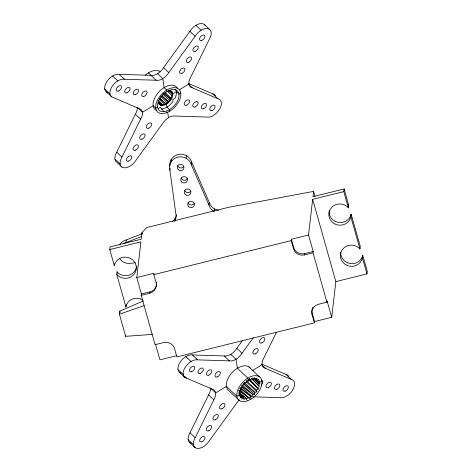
<?xml version="1.0" encoding="UTF-8"?>
<svg xmlns="http://www.w3.org/2000/svg" width="472" height="472" viewBox="0 0 472 472"><rect width="100%" height="100%" fill="white"/><g stroke="black" fill="none" stroke-linecap="round" stroke-linejoin="round"><path stroke-width="0.71" d="M241.652 386.025L252.732 394.456L254.632 394.397L254.774 392.403L244.425 382.485M136.561 266.568A11.127 10.614 6.6 0 1 129.127 275.182A11.127 10.614 6.6 0 1 117.687 272.533L117.085 271.778L116.779 274.427L117.38 275.176A11.127 10.614 6.6 0 0 134.349 273.902A11.127 10.614 6.6 0 0 129.912 258.149A11.127 10.614 6.6 0 0 114.484 264.892L114.354 265.825L109.775 249.552L110.082 246.909L141.211 239.204L141.978 232.59L146.733 227.563L228.318 207.367L313.591 191.396L314.989 196.358M114.354 265.825L114.584 263.842M123.304 243.629A11.127 10.614 6.6 0 1 125.983 242.59L126.29 239.947L142.526 233.605M152.208 334.418L125.617 336.318L119.428 314.252L119.788 311.131L143.394 300.906M116.779 274.427L125.941 306.971L126.171 304.989M125.617 336.318L125.758 335.067M312.081 309.473A8.903 8.496 6.6 0 0 312.222 313.331L314.541 321.562L314.387 322.883L176.906 356.915L174.587 348.684A8.903 8.496 6.6 0 0 163.684 342.583L155.093 344.707L141.24 295.325L141.393 294.003L136.774 277.542L140.904 241.847L109.775 249.552M141.24 295.325L149.83 293.2L149.984 291.879A8.903 8.496 6.6 0 0 156.545 284.28M149.83 293.2A8.903 8.496 6.6 0 0 156.102 282.846L153.783 274.615L153.937 273.294L136.774 277.542M174.982 218.672L174.675 221.315A11.127 10.614 6.6 0 0 175.773 213.261L169.885 170.109L170.115 168.126M170.982 162.061L171.283 159.412M186.163 158.303L186.47 155.654M213.533 211.173A11.127 10.614 6.6 0 1 208.954 205.049L191.355 164.793L191.661 162.15A11.127 10.614 6.6 0 0 178.735 154.373A11.127 10.614 6.6 0 0 169.902 166.103M208.954 205.049L209.261 202.405L191.661 162.15M214.146 211.544L214.453 208.901M308.541 235.021L313.178 251.476L313.024 252.797L304.434 254.927A8.903 8.496 6.6 0 1 293.531 248.821L291.212 240.596L291.366 239.274L308.541 235.021L312.671 199.326L343.805 191.62L344.112 188.977L312.977 196.682L313.591 191.396M293.531 248.821L293.684 247.499L291.366 239.274M304.434 254.927L304.587 253.606A8.903 8.496 6.6 0 1 293.684 247.499M314.387 322.883L312.069 314.653L312.222 313.331M312.069 314.653A8.903 8.496 6.6 0 1 318.34 304.298L326.925 302.174L327.078 300.853L331.716 317.308L314.541 321.562M331.716 317.308L335.846 281.613L312.671 199.326M329.226 210.388A11.127 10.614 6.6 0 0 338.377 222.395A11.127 10.614 6.6 0 0 351.138 214.17L350.832 216.813A11.127 10.614 6.6 0 1 335.857 224.424A11.127 10.614 6.6 0 1 330.459 208.931A11.127 10.614 6.6 0 1 347.303 206.707L348.395 207.91L348.696 205.267L344.112 188.977M340.737 252.225A11.127 10.614 6.6 0 0 350.324 263.594A11.127 10.614 6.6 0 0 362.726 255.317L362.419 257.96A11.127 10.614 6.6 0 1 347.445 265.565A11.127 10.614 6.6 0 1 342.041 250.077A11.127 10.614 6.6 0 1 358.891 247.847L359.977 249.051L360.283 246.408L351.138 214.17M335.846 281.613L366.98 273.907L367.281 271.264L362.726 255.317M125.941 306.971L126.071 306.033A11.127 10.614 6.6 0 1 142.355 299.726M255.287 378.75L257.706 381.441L258.68 379.24L256.55 380.172L257.004 378.06L254.909 379.476L253.871 378.503M240.024 388.432L250.467 396.114L252.042 396.627L252.732 394.456L242.083 384.845M121.882 167.011L116.643 162.091A11.127 6.567 -46.8 0 1 116.749 152.155L135.352 114.242A11.127 6.567 -46.8 0 0 137.199 107.339L142.432 112.259L153.152 105.746L155.772 108.206L157.571 107.115M121.982 157.076L140.591 119.162A11.127 6.567 -46.8 0 0 139.045 108.536L113.339 97.551A11.127 6.567 -46.8 0 1 111.799 86.925A11.127 6.567 -46.8 0 1 124.425 79.249L156.179 80.246A11.127 6.567 -46.8 0 0 168.811 72.57L195.148 36.267A11.127 6.567 -46.8 0 1 207.78 28.591A11.127 6.567 -46.8 0 1 209.32 39.223L190.718 77.137A11.127 6.567 -46.8 0 0 192.257 87.762L217.964 98.748A11.127 6.567 -46.8 0 1 219.51 109.374A11.127 6.567 -46.8 0 1 206.878 117.05L175.124 116.053A11.127 6.567 -46.8 0 0 162.498 123.729L136.154 160.032A11.127 6.567 -46.8 0 1 123.528 167.707A11.127 6.567 -46.8 0 1 121.982 157.076L116.749 152.155M190.942 443.243A11.127 6.567 -46.8 0 1 189.998 432.777L208.6 394.863A11.127 6.567 -46.8 0 0 210.447 387.96M239.463 399.973A11.127 6.567 -46.8 0 0 235.746 404.351L209.403 440.653A11.127 6.567 -46.8 0 1 196.777 448.329A11.127 6.567 -46.8 0 1 195.231 437.697L213.84 399.784A11.127 6.567 -46.8 0 0 212.294 389.158L186.587 378.172L184.493 376.208M276.474 332.264L263.966 357.758A11.127 6.567 -46.8 0 0 265.506 368.384L291.212 379.37A11.127 6.567 -46.8 0 1 292.758 389.996A11.127 6.567 -46.8 0 1 280.126 397.672L253.423 396.834M239.333 394.852L242.201 397.058L240.071 397.99L241.044 395.79L239.027 396.173L240.46 394.031L238.684 393.843L240.484 391.907L239.074 391.152L241.109 389.553L240.165 388.291L242.301 387.14L241.888 385.453L243.971 384.822L244.118 382.833L246.012 382.768L246.703 380.603L248.284 381.111L249.476 378.922L250.632 379.966L252.237 377.895L252.886 379.405L254.803 377.606L254.909 379.476M239.617 390.368L249.275 398.309L250.467 396.114L240.572 387.689M253.859 378.544L258.29 383.193L259.724 381.057L257.706 381.441L255.311 378.656M107.51 92.471A11.127 6.567 -46.8 0 1 106.808 81.603A11.127 6.567 -46.8 0 1 119.192 74.328L150.946 75.319A11.127 6.567 -46.8 0 0 163.572 67.649L189.915 31.347A11.127 6.567 -46.8 0 1 205.344 25.636M180.758 373.092A11.127 6.567 -46.8 0 1 180.056 362.231A11.127 6.567 -46.8 0 1 192.44 354.95L224.194 355.947A11.127 6.567 -46.8 0 0 236.82 348.271L242.437 340.536M186.587 378.172A11.127 6.567 -46.8 0 1 185.048 367.546A11.127 6.567 -46.8 0 1 197.674 359.87L229.427 360.868A11.127 6.567 -46.8 0 0 242.059 353.192L253.287 337.716M245.475 398.356L246.514 399.33L248.119 397.265L239.192 390.792M158.026 108.702L160.12 107.286L164.055 111.663M240.207 394.332L243.841 397.748L241.747 399.164L242.201 397.058L239.357 394.911M179.348 89.828L188.871 84.04M180.776 93.013L178.971 94.105L176.357 91.645L175.649 89.538M252.001 370.809L262.119 364.661M239.339 393.076L240.46 394.031L236.873 396.214L226.401 386.367L215.68 392.881L210.972 388.456M254.496 378.845L258.29 383.193L261.877 381.016M246.585 380.821L256.449 390.09L258.579 388.934L249.204 378.644M125.983 242.59L141.547 236.513M119.428 314.252L144.125 305.614M256.449 390.09L256.862 391.772L254.774 392.403L243.517 383.4M161.436 109.203C166.227 108.383 170.374 105.215 173.141 101.309L172.728 99.621L174.858 98.471L175.572 97.02L176.327 94.199L176.357 91.645L172.799 93.81L172.144 93.19M153.783 274.615L291.212 240.596M141.393 294.003L149.984 291.879M304.587 253.606L313.178 251.476M177.059 355.593L159.949 359.829L155.441 344.07M135.417 262.751L131.776 263.164A11.127 10.614 6.6 0 1 119.646 258.697M258.29 383.193L260.06 383.388L258.267 385.323L251.44 378.627M188.375 83.42L212.73 93.828A11.127 6.567 -46.8 0 1 215.533 95.792M261.624 364.042L285.979 374.449A11.127 6.567 -46.8 0 1 288.781 376.414M238.838 392.71L245.859 397.819L246.514 399.33M168.817 90.235L171.761 92.4M239.316 394.474L241.044 395.79L239.339 394.415M239.298 393.129L240.46 394.031M239.109 392.551L245.859 397.819L243.947 399.625L243.841 397.748M163.341 93.485L170.77 99.344M238.797 390.556L240.484 391.907L238.891 390.462M161.778 96.276L168.563 101.911M168.238 90.819L172.693 94.542M239.994 388.621L241.109 389.553L240.077 388.562M159.619 98.453L166.061 104.129M248.956 379.742L257.641 387.671L259.671 386.072L258.267 385.323L251.877 378.196M162.875 94.135L169.867 100.589M162.285 104.778L158.102 100.86L162.303 104.79M204.187 24.367L209.426 29.288M195.91 25.305L201.143 30.226M189.915 31.347L195.148 36.267M212.73 93.828L217.964 98.748M188.593 84.317L192.257 87.762M163.572 67.649L168.811 72.57M157.577 73.685L162.816 78.606L164.126 87.627L166.746 90.087L166.964 91.603M171.141 91.09L172.18 92.07M148.415 72.865L151.559 75.815M150.946 75.319L156.179 80.246M167.454 91.515L172.127 95.904M164.805 92.182L171.035 98.034M164.698 93.373L170.41 98.742M161.949 95.509L168.699 101.852M165.873 103.545L166.528 104.165L166.958 107.156L169.578 109.616L169.802 111.132M159.884 98.229L165.595 103.592M119.192 74.328L124.425 79.249M112.554 75.962L117.793 80.883M135.352 114.242L140.591 119.162M104.719 88.907L109.952 93.828M106.46 91.94L111.693 96.86M114.902 159.058L120.142 163.985M285.979 374.449L291.212 379.37M262.367 365.434L265.506 368.384M236.82 348.271L242.059 353.192M248.962 366.933L259.435 376.774M230.826 354.307L236.065 359.227L237.375 368.248L247.847 378.09L248.284 381.111M251.883 378.756L253.44 380.22M224.194 355.947L229.427 360.868M248.714 379.665L258.579 388.934M245.959 381.529L256.862 391.772M243.729 384.149L254.632 394.397M241.664 386.869L252.042 396.627M240.449 390.014L249.275 398.309M239.764 392.987L241.322 394.45M192.44 354.95L197.674 359.87M239.31 400.457L228.837 390.615A15.576 9.192 -46.8 0 1 232.354 372.319A15.576 9.192 -46.8 0 1 250.248 368.195M185.803 356.584L191.042 361.505M208.6 394.863L213.84 399.784M177.968 369.529L183.201 374.449M179.708 372.561L184.941 377.482M189.998 432.777L195.231 437.697M188.151 439.686L193.39 444.606M189.892 442.712L195.131 447.633M160.645 96.382L167.46 103.02M159.182 99.238L164.268 104.454M158.557 102.625L161.023 105.268M249.641 378.904L250.632 379.966M347.976 204.464L348.696 205.267M251.93 378.343L252.886 379.405L251.983 378.308M255.14 378.532L256.55 380.172M362.419 257.96L366.98 273.907M350.832 216.813L359.977 249.051M343.805 191.62L348.395 207.91M313.024 252.797L326.925 302.174M141.978 232.59L142.379 234.012M117.085 271.778L117.481 273.194M119.788 311.131L120.177 312.511M250.467 396.114L250.903 399.135M167.684 112.141L168.492 117.693M156.663 110.584A15.576 9.192 -46.8 0 1 158.751 92.07A15.576 9.192 -46.8 0 1 177.336 88.087M145.234 75.19A15.576 9.192 -46.8 0 1 160.008 71.543M168.469 90.771A8.903 5.251 -46.8 0 1 172.498 96.754A8.903 5.251 -46.8 0 1 164.032 105.285A8.903 5.251 -46.8 0 1 158.527 100.79M170.752 90.766A8.903 5.251 -46.8 0 1 168.539 101.427A8.903 5.251 -46.8 0 1 158.327 103.285M261.217 380.438A3.339 1.971 -46.8 0 1 262.857 381.883A3.339 1.971 -46.8 0 1 261.169 384.957M187.626 178.003A3.339 3.186 6.6 0 1 181.177 177.95M169.885 170.109A11.127 10.614 6.6 0 1 177.72 157.164A11.127 10.614 6.6 0 1 191.355 164.793M190.771 191.113A3.339 3.186 6.6 0 1 184.658 190.293M218.565 210.264A11.127 10.614 6.6 0 1 209.261 202.405M176.369 214.76A11.127 10.614 6.6 0 1 172.127 221.763M194.246 203.456A3.339 3.186 6.6 0 1 188.133 202.635M183.815 166.427A3.339 3.186 6.6 0 1 177.702 165.607M119.552 244.838A11.127 10.614 6.6 0 1 126.29 239.947M156.385 282.061A8.903 8.496 6.6 0 1 156.539 283.171M312.21 308.93A8.903 8.496 6.6 0 1 312.824 307.378M195.207 51.324A3.339 1.971 -46.8 0 0 198.087 46.569A3.339 1.971 -46.8 0 0 193.461 48.286A3.339 1.971 -46.8 0 0 195.207 51.324M166.763 110.991A13.334 7.865 -46.8 0 0 178.268 91.999A13.334 7.865 -46.8 0 0 159.778 98.837A13.334 7.865 -46.8 0 0 166.763 110.991M166.51 112.743A15.576 9.192 -46.8 0 0 179.95 90.547A15.576 9.192 -46.8 0 0 158.35 98.542A15.576 9.192 -46.8 0 0 166.51 112.743M188.558 62.31A3.339 1.971 -46.8 0 0 191.437 57.554A3.339 1.971 -46.8 0 0 186.806 59.265A3.339 1.971 -46.8 0 0 188.558 62.31M181.903 73.29A3.339 1.971 -46.8 0 0 184.782 68.534A3.339 1.971 -46.8 0 0 180.156 70.251A3.339 1.971 -46.8 0 0 181.903 73.29M201.857 40.344A3.339 1.971 -46.8 0 0 204.742 35.589A3.339 1.971 -46.8 0 0 200.11 37.3A3.339 1.971 -46.8 0 0 201.857 40.344M135.346 150.173A3.339 1.971 -46.8 0 0 138.225 145.417A3.339 1.971 -46.8 0 0 133.594 147.128A3.339 1.971 -46.8 0 0 135.346 150.173M141.995 139.187A3.339 1.971 -46.8 0 0 144.875 134.431A3.339 1.971 -46.8 0 0 140.249 136.148A3.339 1.971 -46.8 0 0 141.995 139.187M148.645 128.207A3.339 1.971 -46.8 0 0 151.53 123.452A3.339 1.971 -46.8 0 0 146.898 125.163A3.339 1.971 -46.8 0 0 148.645 128.207M128.691 161.153A3.339 1.971 -46.8 0 0 131.576 156.397A3.339 1.971 -46.8 0 0 126.944 158.114A3.339 1.971 -46.8 0 0 128.691 161.153M127.009 92.772A3.339 1.971 -46.8 0 0 129.888 88.016A3.339 1.971 -46.8 0 0 125.263 89.727A3.339 1.971 -46.8 0 0 127.009 92.772M135.511 94.547A3.339 1.971 -46.8 0 0 138.396 89.786A3.339 1.971 -46.8 0 0 133.765 91.503A3.339 1.971 -46.8 0 0 135.511 94.547M144.019 96.317A3.339 1.971 -46.8 0 0 146.898 91.562A3.339 1.971 -46.8 0 0 142.267 93.273A3.339 1.971 -46.8 0 0 144.019 96.317M118.507 91.002A3.339 1.971 -46.8 0 0 121.387 86.246A3.339 1.971 -46.8 0 0 116.755 87.957A3.339 1.971 -46.8 0 0 118.507 91.002M203.544 108.725A3.339 1.971 -46.8 0 0 206.423 103.97A3.339 1.971 -46.8 0 0 201.792 105.681A3.339 1.971 -46.8 0 0 203.544 108.725M195.036 106.955A3.339 1.971 -46.8 0 0 197.921 102.2A3.339 1.971 -46.8 0 0 193.29 103.911A3.339 1.971 -46.8 0 0 195.036 106.955M186.534 105.179A3.339 1.971 -46.8 0 0 189.414 100.424A3.339 1.971 -46.8 0 0 184.788 102.135A3.339 1.971 -46.8 0 0 186.534 105.179M212.046 110.495A3.339 1.971 -46.8 0 0 214.925 105.74A3.339 1.971 -46.8 0 0 210.3 107.457A3.339 1.971 -46.8 0 0 212.046 110.495M217.267 376.939A3.339 1.971 -46.8 0 0 220.147 372.184A3.339 1.971 -46.8 0 0 215.515 373.895A3.339 1.971 -46.8 0 0 217.267 376.939M208.76 375.169A3.339 1.971 -46.8 0 0 211.645 370.414A3.339 1.971 -46.8 0 0 207.013 372.125A3.339 1.971 -46.8 0 0 208.76 375.169M200.258 373.393A3.339 1.971 -46.8 0 0 203.137 368.638A3.339 1.971 -46.8 0 0 198.511 370.355A3.339 1.971 -46.8 0 0 200.258 373.393M191.756 371.623A3.339 1.971 -46.8 0 0 194.635 366.868A3.339 1.971 -46.8 0 0 190.004 368.579A3.339 1.971 -46.8 0 0 191.756 371.623M247.617 400.746A15.576 9.192 -46.8 0 0 261.057 378.55A15.576 9.192 -46.8 0 0 239.452 386.544A15.576 9.192 -46.8 0 0 247.617 400.746M268.285 387.577A3.339 1.971 -46.8 0 0 271.17 382.822A3.339 1.971 -46.8 0 0 266.538 384.532A3.339 1.971 -46.8 0 0 268.285 387.577M276.793 389.347A3.339 1.971 -46.8 0 0 279.672 384.591A3.339 1.971 -46.8 0 0 275.04 386.302A3.339 1.971 -46.8 0 0 276.793 389.347M285.294 391.123A3.339 1.971 -46.8 0 0 288.174 386.367A3.339 1.971 -46.8 0 0 283.548 388.078A3.339 1.971 -46.8 0 0 285.294 391.123M255.151 353.911A3.339 1.971 -46.8 0 0 258.031 349.156A3.339 1.971 -46.8 0 0 253.405 350.873A3.339 1.971 -46.8 0 0 255.151 353.911M261.807 342.932A3.339 1.971 -46.8 0 0 264.686 338.176A3.339 1.971 -46.8 0 0 260.054 339.887A3.339 1.971 -46.8 0 0 261.807 342.932M221.893 408.829A3.339 1.971 -46.8 0 0 224.778 404.073A3.339 1.971 -46.8 0 0 220.147 405.784A3.339 1.971 -46.8 0 0 221.893 408.829M215.244 419.809A3.339 1.971 -46.8 0 0 218.123 415.053A3.339 1.971 -46.8 0 0 213.497 416.77A3.339 1.971 -46.8 0 0 215.244 419.809M208.594 430.794A3.339 1.971 -46.8 0 0 211.474 426.039A3.339 1.971 -46.8 0 0 206.842 427.75A3.339 1.971 -46.8 0 0 208.594 430.794M201.939 441.774A3.339 1.971 -46.8 0 0 204.818 437.019A3.339 1.971 -46.8 0 0 200.193 438.736A3.339 1.971 -46.8 0 0 201.939 441.774M188.694 206.712A3.339 3.186 6.6 0 0 194.269 205.332A3.339 3.186 6.6 0 0 190.175 201.397A3.339 3.186 6.6 0 0 188.694 206.712M185.213 194.37A3.339 3.186 6.6 0 0 190.794 192.989A3.339 3.186 6.6 0 0 186.7 189.054A3.339 3.186 6.6 0 0 185.213 194.37M181.738 182.027A3.339 3.186 6.6 0 0 187.319 180.646A3.339 3.186 6.6 0 0 183.225 176.711A3.339 3.186 6.6 0 0 181.738 182.027M178.263 169.684A3.339 3.186 6.6 0 0 183.844 168.303A3.339 3.186 6.6 0 0 179.749 164.368A3.339 3.186 6.6 0 0 178.263 169.684"/></g></svg>
